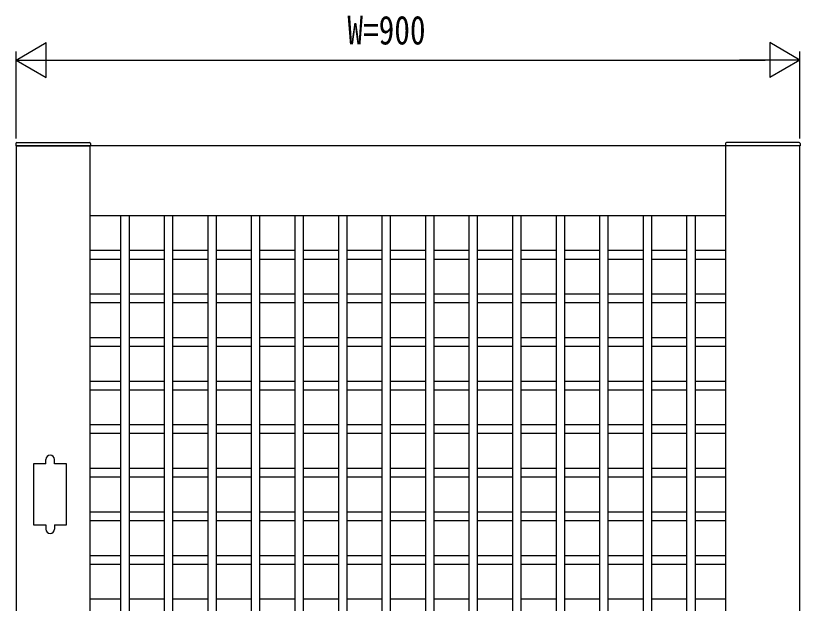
# Model space of a CAD drawing. Units: millimetres on the paper. Extents: x -297 to 297, y -210 to 210.
# Drawn here: x 124.2 to 214.3, y -66.5 to 0.9 of the extents above; entities that cross this region are included whole.
import ezdxf
from ezdxf.enums import TextEntityAlignment as Align

# ---------------------------------------------------------------- set-up
doc = ezdxf.new("R2010")
doc.units = ezdxf.units.MM
doc.layers.add('0-2_YKK_A1', color=4, linetype='Continuous')
doc.layers.add('0-3_YKK_D', color=6, linetype='Continuous')
doc.styles.add('ＭＳ ゴシック', font='')
doc.styles.get('ＭＳ ゴシック').set_extended_font_data('MS Gothic')

msp = doc.modelspace()

# ---------------------------------------------------------------- linework, layer by layer
at = {"layer": '0-2_YKK_A1'}
for p, q in [((124.209, -13.713), (124.196, -13.968)), ((124.196, -13.968), (132.796, -13.968)), ((214.246, -13.968), (124.246, -13.968)), ((124.246, -13.968), (124.246, -133.968)), ((124.309, -13.618), (132.682, -13.618)), ((132.746, -133.968), (132.746, -13.968)), ((132.782, -13.713), (132.796, -13.968)), ((205.709, -13.713), (205.696, -13.968)), ((214.296, -13.968), (205.696, -13.968)), ((205.746, -133.968), (205.746, -13.968)), ((214.182, -13.618), (205.809, -13.618)), ((214.246, -133.968), (214.246, -13.968)), ((214.282, -13.713), (214.296, -13.968)), ((132.746, -21.968), (205.746, -21.968)), ((136.246, -21.968), (136.246, -125.968)), ((137.246, -125.968), (137.246, -21.968)), ((141.246, -21.968), (141.246, -125.968)), ((142.246, -125.968), (142.246, -21.968)), ((146.246, -21.968), (146.246, -125.968)), ((147.246, -125.968), (147.246, -21.968)), ((151.246, -21.968), (151.246, -125.968)), ((152.246, -125.968), (152.246, -21.968)), ((156.246, -21.968), (156.246, -125.968)), ((157.246, -125.968), (157.246, -21.968)), ((161.246, -21.968), (161.246, -125.968)), ((162.246, -125.968), (162.246, -21.968)), ((166.246, -21.968), (166.246, -125.968)), ((167.246, -125.968), (167.246, -21.968)), ((171.246, -21.968), (171.246, -125.968)), ((172.246, -125.968), (172.246, -21.968)), ((176.246, -21.968), (176.246, -125.968)), ((177.246, -125.968), (177.246, -21.968)), ((181.246, -21.968), (181.246, -125.968)), ((182.246, -125.968), (182.246, -21.968)), ((186.246, -21.968), (186.246, -125.968)), ((187.246, -125.968), (187.246, -21.968)), ((191.246, -21.968), (191.246, -125.968)), ((192.246, -125.968), (192.246, -21.968)), ((196.246, -21.968), (196.246, -125.968)), ((197.246, -125.968), (197.246, -21.968)), ((201.246, -21.968), (201.246, -125.968)), ((202.246, -125.968), (202.246, -21.968)), ((132.746, -25.968), (136.246, -25.968)), ((137.246, -25.968), (141.246, -25.968)), ((142.246, -25.968), (146.246, -25.968)), ((147.246, -25.968), (151.246, -25.968)), ((152.246, -25.968), (156.246, -25.968)), ((157.246, -25.968), (161.246, -25.968)), ((162.246, -25.968), (166.246, -25.968)), ((167.246, -25.968), (171.246, -25.968)), ((172.246, -25.968), (176.246, -25.968)), ((177.246, -25.968), (181.246, -25.968)), ((182.246, -25.968), (186.246, -25.968)), ((187.246, -25.968), (191.246, -25.968)), ((192.246, -25.968), (196.246, -25.968)), ((197.246, -25.968), (201.246, -25.968)), ((202.246, -25.968), (205.746, -25.968)), ((132.746, -26.968), (136.246, -26.968)), ((137.246, -26.968), (141.246, -26.968)), ((142.246, -26.968), (146.246, -26.968)), ((147.246, -26.968), (151.246, -26.968)), ((152.246, -26.968), (156.246, -26.968)), ((157.246, -26.968), (161.246, -26.968)), ((162.246, -26.968), (166.246, -26.968)), ((167.246, -26.968), (171.246, -26.968)), ((172.246, -26.968), (176.246, -26.968)), ((177.246, -26.968), (181.246, -26.968)), ((182.246, -26.968), (186.246, -26.968)), ((187.246, -26.968), (191.246, -26.968)), ((192.246, -26.968), (196.246, -26.968)), ((197.246, -26.968), (201.246, -26.968)), ((202.246, -26.968), (205.746, -26.968)), ((132.746, -30.968), (136.246, -30.968)), ((137.246, -30.968), (141.246, -30.968)), ((142.246, -30.968), (146.246, -30.968)), ((147.246, -30.968), (151.246, -30.968)), ((152.246, -30.968), (156.246, -30.968)), ((157.246, -30.968), (161.246, -30.968)), ((162.246, -30.968), (166.246, -30.968)), ((167.246, -30.968), (171.246, -30.968)), ((172.246, -30.968), (176.246, -30.968)), ((177.246, -30.968), (181.246, -30.968)), ((182.246, -30.968), (186.246, -30.968)), ((187.246, -30.968), (191.246, -30.968)), ((192.246, -30.968), (196.246, -30.968)), ((197.246, -30.968), (201.246, -30.968)), ((202.246, -30.968), (205.746, -30.968)), ((132.746, -31.968), (136.246, -31.968)), ((137.246, -31.968), (141.246, -31.968)), ((142.246, -31.968), (146.246, -31.968)), ((147.246, -31.968), (151.246, -31.968)), ((152.246, -31.968), (156.246, -31.968)), ((157.246, -31.968), (161.246, -31.968)), ((162.246, -31.968), (166.246, -31.968)), ((167.246, -31.968), (171.246, -31.968)), ((172.246, -31.968), (176.246, -31.968)), ((177.246, -31.968), (181.246, -31.968)), ((182.246, -31.968), (186.246, -31.968)), ((187.246, -31.968), (191.246, -31.968)), ((192.246, -31.968), (196.246, -31.968)), ((197.246, -31.968), (201.246, -31.968)), ((202.246, -31.968), (205.746, -31.968)), ((132.746, -35.968), (136.246, -35.968)), ((137.246, -35.968), (141.246, -35.968)), ((142.246, -35.968), (146.246, -35.968)), ((147.246, -35.968), (151.246, -35.968)), ((152.246, -35.968), (156.246, -35.968)), ((157.246, -35.968), (161.246, -35.968)), ((162.246, -35.968), (166.246, -35.968)), ((167.246, -35.968), (171.246, -35.968)), ((172.246, -35.968), (176.246, -35.968)), ((177.246, -35.968), (181.246, -35.968)), ((182.246, -35.968), (186.246, -35.968)), ((187.246, -35.968), (191.246, -35.968)), ((192.246, -35.968), (196.246, -35.968)), ((197.246, -35.968), (201.246, -35.968)), ((202.246, -35.968), (205.746, -35.968)), ((132.746, -36.968), (136.246, -36.968)), ((137.246, -36.968), (141.246, -36.968)), ((142.246, -36.968), (146.246, -36.968)), ((147.246, -36.968), (151.246, -36.968)), ((152.246, -36.968), (156.246, -36.968)), ((157.246, -36.968), (161.246, -36.968)), ((162.246, -36.968), (166.246, -36.968)), ((167.246, -36.968), (171.246, -36.968)), ((172.246, -36.968), (176.246, -36.968)), ((177.246, -36.968), (181.246, -36.968)), ((182.246, -36.968), (186.246, -36.968)), ((187.246, -36.968), (191.246, -36.968)), ((192.246, -36.968), (196.246, -36.968)), ((197.246, -36.968), (201.246, -36.968)), ((202.246, -36.968), (205.746, -36.968)), ((132.746, -40.968), (136.246, -40.968)), ((137.246, -40.968), (141.246, -40.968)), ((142.246, -40.968), (146.246, -40.968)), ((147.246, -40.968), (151.246, -40.968)), ((152.246, -40.968), (156.246, -40.968)), ((157.246, -40.968), (161.246, -40.968)), ((162.246, -40.968), (166.246, -40.968)), ((167.246, -40.968), (171.246, -40.968)), ((172.246, -40.968), (176.246, -40.968)), ((177.246, -40.968), (181.246, -40.968)), ((182.246, -40.968), (186.246, -40.968)), ((187.246, -40.968), (191.246, -40.968)), ((192.246, -40.968), (196.246, -40.968)), ((197.246, -40.968), (201.246, -40.968)), ((202.246, -40.968), (205.746, -40.968)), ((132.746, -41.968), (136.246, -41.968)), ((137.246, -41.968), (141.246, -41.968)), ((142.246, -41.968), (146.246, -41.968)), ((147.246, -41.968), (151.246, -41.968)), ((152.246, -41.968), (156.246, -41.968)), ((157.246, -41.968), (161.246, -41.968)), ((162.246, -41.968), (166.246, -41.968)), ((167.246, -41.968), (171.246, -41.968)), ((172.246, -41.968), (176.246, -41.968)), ((177.246, -41.968), (181.246, -41.968)), ((182.246, -41.968), (186.246, -41.968)), ((187.246, -41.968), (191.246, -41.968)), ((192.246, -41.968), (196.246, -41.968)), ((197.246, -41.968), (201.246, -41.968)), ((202.246, -41.968), (205.746, -41.968)), ((132.746, -45.968), (136.246, -45.968)), ((137.246, -45.968), (141.246, -45.968)), ((142.246, -45.968), (146.246, -45.968)), ((147.246, -45.968), (151.246, -45.968)), ((152.246, -45.968), (156.246, -45.968)), ((157.246, -45.968), (161.246, -45.968)), ((162.246, -45.968), (166.246, -45.968)), ((167.246, -45.968), (171.246, -45.968)), ((172.246, -45.968), (176.246, -45.968)), ((177.246, -45.968), (181.246, -45.968)), ((182.246, -45.968), (186.246, -45.968)), ((187.246, -45.968), (191.246, -45.968)), ((192.246, -45.968), (196.246, -45.968)), ((197.246, -45.968), (201.246, -45.968)), ((202.246, -45.968), (205.746, -45.968)), ((132.746, -46.968), (136.246, -46.968)), ((137.246, -46.968), (141.246, -46.968)), ((142.246, -46.968), (146.246, -46.968)), ((147.246, -46.968), (151.246, -46.968)), ((152.246, -46.968), (156.246, -46.968)), ((157.246, -46.968), (161.246, -46.968)), ((162.246, -46.968), (166.246, -46.968)), ((167.246, -46.968), (171.246, -46.968)), ((172.246, -46.968), (176.246, -46.968)), ((177.246, -46.968), (181.246, -46.968)), ((182.246, -46.968), (186.246, -46.968)), ((187.246, -46.968), (191.246, -46.968)), ((192.246, -46.968), (196.246, -46.968)), ((197.246, -46.968), (201.246, -46.968)), ((202.246, -46.968), (205.746, -46.968)), ((127.646, -50.468), (127.646, -49.968)), ((128.646, -50.468), (128.646, -49.968)), ((132.746, -50.968), (136.246, -50.968)), ((137.246, -50.968), (141.246, -50.968)), ((142.246, -50.968), (146.246, -50.968)), ((147.246, -50.968), (151.246, -50.968)), ((152.246, -50.968), (156.246, -50.968)), ((157.246, -50.968), (161.246, -50.968)), ((162.246, -50.968), (166.246, -50.968)), ((167.246, -50.968), (171.246, -50.968)), ((172.246, -50.968), (176.246, -50.968)), ((177.246, -50.968), (181.246, -50.968)), ((182.246, -50.968), (186.246, -50.968)), ((187.246, -50.968), (191.246, -50.968)), ((192.246, -50.968), (196.246, -50.968)), ((197.246, -50.968), (201.246, -50.968)), ((202.246, -50.968), (205.746, -50.968)), ((132.746, -51.968), (136.246, -51.968)), ((137.246, -51.968), (141.246, -51.968)), ((142.246, -51.968), (146.246, -51.968)), ((147.246, -51.968), (151.246, -51.968)), ((152.246, -51.968), (156.246, -51.968)), ((157.246, -51.968), (161.246, -51.968)), ((162.246, -51.968), (166.246, -51.968)), ((167.246, -51.968), (171.246, -51.968)), ((172.246, -51.968), (176.246, -51.968)), ((177.246, -51.968), (181.246, -51.968)), ((182.246, -51.968), (186.246, -51.968)), ((187.246, -51.968), (191.246, -51.968)), ((192.246, -51.968), (196.246, -51.968)), ((197.246, -51.968), (201.246, -51.968)), ((202.246, -51.968), (205.746, -51.968)), ((132.746, -55.968), (136.246, -55.968)), ((137.246, -55.968), (141.246, -55.968)), ((142.246, -55.968), (146.246, -55.968)), ((147.246, -55.968), (151.246, -55.968)), ((152.246, -55.968), (156.246, -55.968)), ((157.246, -55.968), (161.246, -55.968)), ((162.246, -55.968), (166.246, -55.968)), ((167.246, -55.968), (171.246, -55.968)), ((172.246, -55.968), (176.246, -55.968)), ((177.246, -55.968), (181.246, -55.968)), ((182.246, -55.968), (186.246, -55.968)), ((187.246, -55.968), (191.246, -55.968)), ((192.246, -55.968), (196.246, -55.968)), ((197.246, -55.968), (201.246, -55.968)), ((202.246, -55.968), (205.746, -55.968)), ((127.646, -57.468), (127.646, -57.968)), ((128.646, -57.468), (128.646, -57.968)), ((132.746, -56.968), (136.246, -56.968)), ((137.246, -56.968), (141.246, -56.968)), ((142.246, -56.968), (146.246, -56.968)), ((147.246, -56.968), (151.246, -56.968)), ((152.246, -56.968), (156.246, -56.968)), ((157.246, -56.968), (161.246, -56.968)), ((162.246, -56.968), (166.246, -56.968)), ((167.246, -56.968), (171.246, -56.968)), ((172.246, -56.968), (176.246, -56.968)), ((177.246, -56.968), (181.246, -56.968)), ((182.246, -56.968), (186.246, -56.968)), ((187.246, -56.968), (191.246, -56.968)), ((192.246, -56.968), (196.246, -56.968)), ((197.246, -56.968), (201.246, -56.968)), ((202.246, -56.968), (205.746, -56.968)), ((132.746, -60.968), (136.246, -60.968)), ((137.246, -60.968), (141.246, -60.968)), ((142.246, -60.968), (146.246, -60.968)), ((147.246, -60.968), (151.246, -60.968)), ((152.246, -60.968), (156.246, -60.968)), ((157.246, -60.968), (161.246, -60.968)), ((162.246, -60.968), (166.246, -60.968)), ((167.246, -60.968), (171.246, -60.968)), ((172.246, -60.968), (176.246, -60.968)), ((177.246, -60.968), (181.246, -60.968)), ((182.246, -60.968), (186.246, -60.968)), ((187.246, -60.968), (191.246, -60.968)), ((192.246, -60.968), (196.246, -60.968)), ((197.246, -60.968), (201.246, -60.968)), ((202.246, -60.968), (205.746, -60.968)), ((132.746, -61.968), (136.246, -61.968)), ((137.246, -61.968), (141.246, -61.968)), ((142.246, -61.968), (146.246, -61.968)), ((147.246, -61.968), (151.246, -61.968)), ((152.246, -61.968), (156.246, -61.968)), ((157.246, -61.968), (161.246, -61.968)), ((162.246, -61.968), (166.246, -61.968)), ((167.246, -61.968), (171.246, -61.968)), ((172.246, -61.968), (176.246, -61.968)), ((177.246, -61.968), (181.246, -61.968)), ((182.246, -61.968), (186.246, -61.968)), ((187.246, -61.968), (191.246, -61.968)), ((192.246, -61.968), (196.246, -61.968)), ((197.246, -61.968), (201.246, -61.968)), ((202.246, -61.968), (205.746, -61.968)), ((132.746, -65.968), (136.246, -65.968)), ((137.246, -65.968), (141.246, -65.968)), ((142.246, -65.968), (146.246, -65.968)), ((147.246, -65.968), (151.246, -65.968)), ((152.246, -65.968), (156.246, -65.968)), ((157.246, -65.968), (161.246, -65.968)), ((162.246, -65.968), (166.246, -65.968)), ((167.246, -65.968), (171.246, -65.968)), ((172.246, -65.968), (176.246, -65.968)), ((177.246, -65.968), (181.246, -65.968)), ((182.246, -65.968), (186.246, -65.968)), ((187.246, -65.968), (191.246, -65.968)), ((192.246, -65.968), (196.246, -65.968)), ((197.246, -65.968), (201.246, -65.968)), ((202.246, -65.968), (205.746, -65.968))]:
    msp.add_line(p, q, dxfattribs=at)
for points in [[(127.646, -50.468), (126.246, -50.468), (126.246, -57.468), (127.646, -57.468)], [(128.646, -57.468), (130.046, -57.468), (130.046, -50.468), (128.646, -50.468)]]:
    msp.add_lwpolyline(points, dxfattribs=at)
for centre, radius, start, end in [((124.309, -13.718), 0.1, 90, 177), ((132.682, -13.718), 0.1, 3, 90), ((205.809, -13.718), 0.1, 90, 177), ((214.182, -13.718), 0.1, 3, 90), ((128.146, -49.968), 0.5, 0, 180), ((128.146, -57.968), 0.5, 180, 0)]:
    msp.add_arc(centre, radius, start, end, dxfattribs=at)
at = {"layer": '0-3_YKK_D'}
for p, q in [((124.246, -4.143), (127.71, -2.143)), ((127.71, -6.143), (127.71, -2.143)), ((214.246, -4.143), (210.782, -2.143)), ((210.782, -2.143), (210.782, -6.143)), ((124.246, -13.143), (124.246, -3.143)), ((214.246, -13.143), (214.246, -3.143)), ((124.246, -4.143), (127.71, -6.143)), ((124.246, -4.143), (131.174, -4.143)), ((128.246, -4.143), (210.246, -4.143)), ((214.246, -4.143), (207.317, -4.143)), ((214.246, -4.143), (210.782, -6.143))]:
    msp.add_line(p, q, dxfattribs=at)

# ---------------------------------------------------------------- texts
at = {"layer": '0-3_YKK_D', "style": 'ＭＳ ゴシック', "width": 0.8}
msp.add_text('W=900', height=3.299, dxfattribs=at).set_placement((162.286, -3.343), align=Align.BOTTOM_LEFT)

doc.saveas('drawing.dxf')
